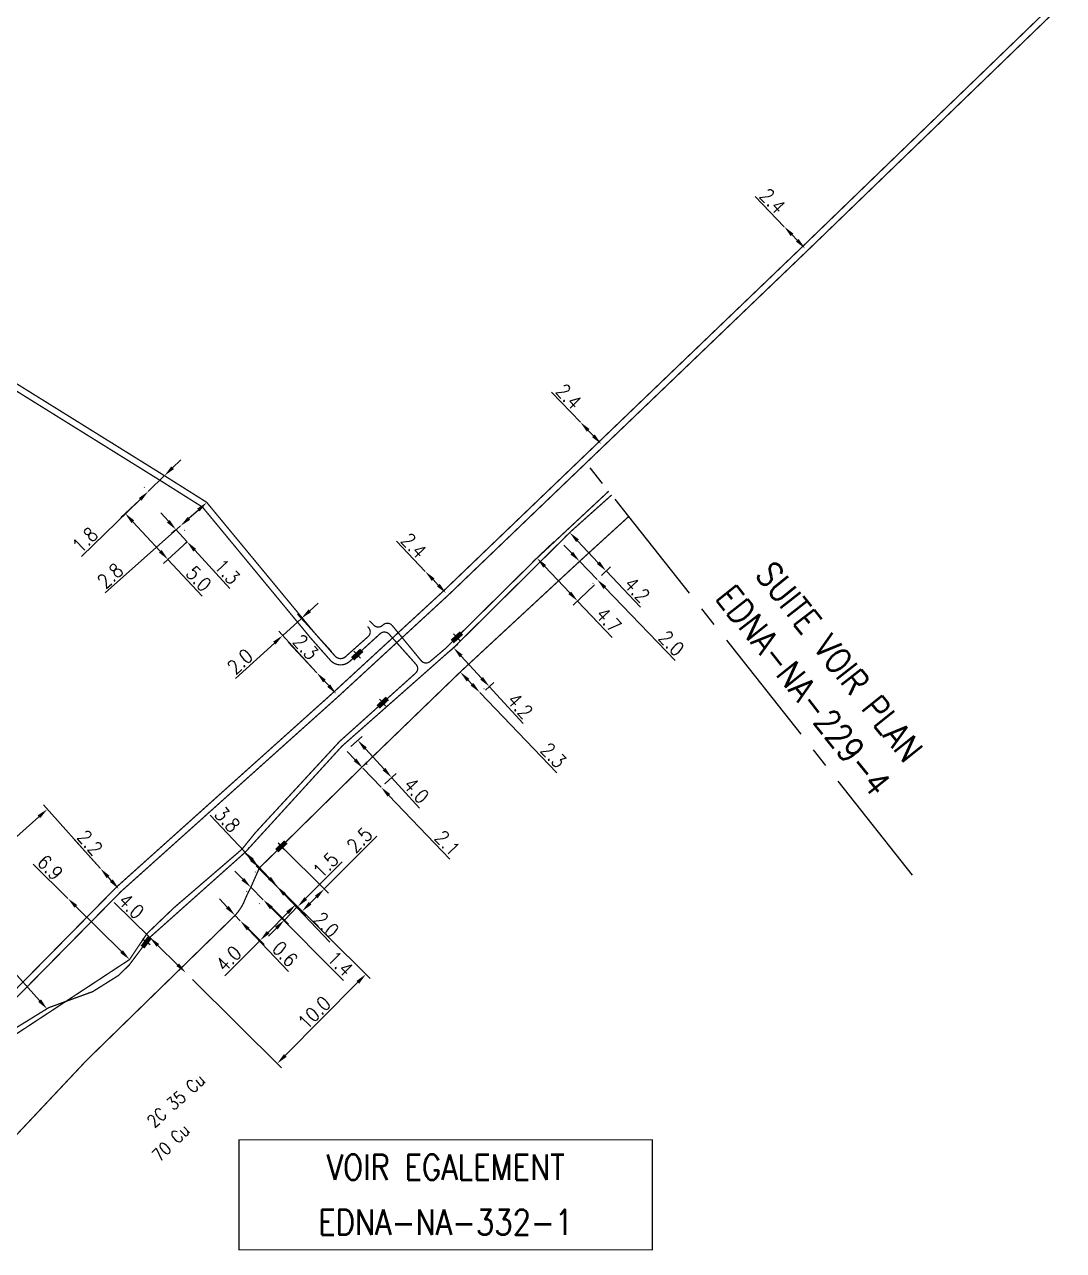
# Model space of a CAD drawing. Header units: millimetres. Extents: x 185000 to 186000, y 128000 to 129009.
# Drawn here: x 185370.4 to 185452.9, y 128294.4 to 128391.8 of the extents above; entities that cross this region are included whole.
import ezdxf
from ezdxf.enums import TextEntityAlignment as Align

# ---------------------------------------------------------------- set-up
doc = ezdxf.new("R2010")
doc.units = ezdxf.units.MM
doc.header["$PDMODE"] = 34
doc.linetypes.add('CENTER2', pattern=[28.575, 19.05, -3.175, 3.175, -3.175])
doc.layers.get('0').update_dxf_attribs({"linetype": 'CONTINUOUS'})
doc.layers.get('DEFPOINTS').update_dxf_attribs({"linetype": 'CONTINUOUS'})
for name, color, linetype in [('M_120', 5, 'M_ST_13'), ('M_300', 7, 'CONTINUOUS'), ('M_930', 7, 'CONTINUOUS')]:
    doc.layers.add(name, color=color, linetype=linetype)
doc.styles.get("Standard").update_dxf_attribs({"font": 'romans.shx', "width": 0.85})
doc.linetypes.add('M_ST_13', pattern='A,5,-0.3,["oo",Standard,S=1.5,R=0,X=0,Y=-0.5],-3', length=8.3)
doc.dimstyles.get("Standard").update_dxf_attribs({"dimtxt": 1.5, "dimasz": 1.2, "dimexe": 0.625, "dimexo": 0.625, "dimgap": 0.25, "dimtad": 1, "dimdec": 1, "dimzin": 0, "dimdsep": 46, "dimtxsty": 'Standard', "dimcen": -0.5, "dimadec": 0, "dimazin": 0, "dimtfac": 1, "dimtdec": 1, "dimtmove": 0, "dimatfit": 3, "dimfxl": 0, "dimtolj": 1, "dimtzin": 0, "dimarcsym": 0})

# ---------------------------------------------------------------- blocks, each defined once
blk = doc.blocks.new('*D121')
at = {"layer": 'DEFPOINTS', "color": 0, "linetype": 'Continuous', "transparency": 16777216}
for p in [(185404.947, 128340.347), (185406.506, 128338.725), (185406.526, 128338.745)]:
    blk.add_point(p, dxfattribs=at)
at = {"layer": 'M_120', "color": 0, "linetype": 'Continuous', "lineweight": -2, "transparency": 16777216}
for p, q in [((185405.285, 128340.672), (185405.305, 128340.691)), ((185405.591, 128339.718), (185405.902, 128339.393)), ((185406.844, 128339.05), (185406.864, 128339.07)), ((185406.526, 128338.745), (185412.655, 128332.37))]:
    blk.add_line(p, q, dxfattribs=at)
at = {"layer": 'M_120', "color": 0, "linetype": 'Continuous', "transparency": 16777216}
for points in [[(185405.699, 128339.822), (185405.482, 128339.614), (185404.967, 128340.367)], [(185406.011, 128339.497), (185405.794, 128339.289), (185406.526, 128338.745)]]:
    blk.add_solid(points, dxfattribs=at)
at = {"layer": 'M_120', "color": 0, "linetype": 'Continuous', "transparency": 16777216, "insert": (185412.372, 128333.747), "char_height": 1.125, "attachment_point": 5, "rotation": 313.87393}
blk.add_mtext('\\A1;2.3', dxfattribs=at)
blk = doc.blocks.new('*D122')
at = {"layer": 'DEFPOINTS', "color": 0, "linetype": 'Continuous', "transparency": 16777216}
for p in [(185414.473, 128349.184), (185415.839, 128347.722), (185415.861, 128347.744)]:
    blk.add_point(p, dxfattribs=at)
at = {"layer": 'M_120', "color": 0, "linetype": 'Continuous', "lineweight": -2, "transparency": 16777216}
for p, q in [((185413.826, 128349.811), (185413.202, 128350.459)), ((185414.135, 128348.859), (185414.113, 128348.837)), ((185414.451, 128349.163), (185415.839, 128347.722)), ((185415.523, 128347.418), (185415.501, 128347.397)), ((185416.463, 128347.074), (185422.042, 128341.284))]:
    blk.add_line(p, q, dxfattribs=at)
at = {"layer": 'M_120', "color": 0, "linetype": 'Continuous', "transparency": 16777216}
for points in [[(185413.934, 128349.915), (185413.718, 128349.707), (185414.451, 128349.163)], [(185416.571, 128347.178), (185416.355, 128346.97), (185415.839, 128347.722)]]:
    blk.add_solid(points, dxfattribs=at)
at = {"layer": 'M_120', "color": 0, "linetype": 'Continuous', "transparency": 16777216, "insert": (185421.757, 128342.66), "char_height": 1.125, "attachment_point": 5, "rotation": 313.93474}
blk.add_mtext('\\A1;2.0', dxfattribs=at)
blk = doc.blocks.new('*D123')
at = {"layer": 'DEFPOINTS', "color": 0, "linetype": 'Continuous', "transparency": 16777216}
for p in [(185397.186, 128332.698), (185398.636, 128331.179), (185398.679, 128331.22)]:
    blk.add_point(p, dxfattribs=at)
at = {"layer": 'M_120', "color": 0, "linetype": 'Continuous', "lineweight": -2, "transparency": 16777216}
for p, q in [((185396.608, 128333.39), (185395.986, 128334.041)), ((185397.229, 128332.739), (185398.679, 128331.22)), ((185397.525, 128333.022), (185397.568, 128333.063)), ((185398.975, 128331.502), (185399.018, 128331.543)), ((185399.3, 128330.569), (185404.138, 128325.498))]:
    blk.add_line(p, q, dxfattribs=at)
at = {"layer": 'M_120', "color": 0, "linetype": 'Continuous', "transparency": 16777216}
for points in [[(185396.716, 128333.494), (185396.499, 128333.287), (185397.229, 128332.739)], [(185399.408, 128330.672), (185399.191, 128330.465), (185398.679, 128331.22)]]:
    blk.add_solid(points, dxfattribs=at)
at = {"layer": 'M_120', "color": 0, "linetype": 'Continuous', "transparency": 16777216, "insert": (185403.954, 128326.777), "char_height": 1.125, "attachment_point": 5, "rotation": 313.65408}
blk.add_mtext('\\A1;2.1', dxfattribs=at)
blk = doc.blocks.new('*D124')
at = {"layer": 'DEFPOINTS', "color": 0, "linetype": 'Continuous', "transparency": 16777216}
for p in [(185389.023, 128324.811), (185390.387, 128323.348), (185390.401, 128323.361)]:
    blk.add_point(p, dxfattribs=at)
at = {"layer": 'M_120', "color": 0, "linetype": 'Continuous', "lineweight": -2, "transparency": 16777216}
for p, q in [((185388.389, 128325.45), (185387.769, 128326.102)), ((185388.683, 128324.488), (185388.669, 128324.475)), ((185389.009, 128324.798), (185390.387, 128323.348)), ((185390.061, 128323.038), (185390.047, 128323.025)), ((185391.007, 128322.696), (185394.606, 128318.91))]:
    blk.add_line(p, q, dxfattribs=at)
at = {"layer": 'M_120', "color": 0, "linetype": 'Continuous', "transparency": 16777216}
for points in [[(185388.498, 128325.553), (185388.28, 128325.347), (185389.009, 128324.798)], [(185391.116, 128322.799), (185390.898, 128322.592), (185390.387, 128323.348)]]:
    blk.add_solid(points, dxfattribs=at)
at = {"layer": 'M_120', "color": 0, "linetype": 'Continuous', "transparency": 16777216, "insert": (185394.33, 128320.288), "char_height": 1.125, "attachment_point": 5, "rotation": 313.54862}
blk.add_mtext('\\A1;2.0', dxfattribs=at)
blk = doc.blocks.new('*D125')
at = {"layer": 'DEFPOINTS', "color": 0, "linetype": 'Continuous', "transparency": 16777216}
for p in [(185390.188, 128327.075), (185388.427, 128325.301), (185392.403, 128321.355)]:
    blk.add_point(p, dxfattribs=at)
at = {"layer": 'M_120', "color": 0, "linetype": 'Continuous', "lineweight": -2, "transparency": 16777216}
for p, q in [((185394.164, 128323.13), (185398.335, 128327.333)), ((185390.521, 128326.745), (185394.497, 128322.8)), ((185388.76, 128324.97), (185392.736, 128321.025)), ((185393.037, 128321.994), (185393.53, 128322.491))]:
    blk.add_line(p, q, dxfattribs=at)
at = {"layer": 'M_120', "color": 0, "linetype": 'Continuous', "transparency": 16777216}
for points in [[(185393.424, 128322.597), (185393.637, 128322.385), (185394.164, 128323.13)], [(185392.931, 128322.1), (185393.144, 128321.888), (185392.403, 128321.355)]]:
    blk.add_solid(points, dxfattribs=at)
at = {"layer": 'M_120', "color": 0, "linetype": 'Continuous', "transparency": 16777216, "insert": (185396.965, 128327.017), "char_height": 1.125, "attachment_point": 5, "rotation": 45.22098}
blk.add_mtext('\\A1;2.5', dxfattribs=at)
blk = doc.blocks.new('*D126')
at = {"layer": 'DEFPOINTS', "color": 0, "linetype": 'Continuous', "transparency": 16777216}
for p in [(185390.521, 128323.236), (185391.885, 128321.882), (185387.703, 128320.396)]:
    blk.add_point(p, dxfattribs=at)
at = {"layer": 'M_120', "color": 0, "linetype": 'Continuous', "lineweight": -2, "transparency": 16777216}
for p, q in [((185390.853, 128322.906), (185392.218, 128321.552)), ((185391.251, 128321.243), (185389.701, 128319.681)), ((185388.036, 128320.066), (185389.4, 128318.712)), ((185389.068, 128319.043), (185386.268, 128316.221))]:
    blk.add_line(p, q, dxfattribs=at)
at = {"layer": 'M_120', "color": 0, "linetype": 'Continuous', "transparency": 16777216}
for points in [[(185391.145, 128321.349), (185391.358, 128321.137), (185391.885, 128321.882)], [(185389.595, 128319.787), (185389.808, 128319.576), (185389.068, 128319.043)]]:
    blk.add_solid(points, dxfattribs=at)
at = {"layer": 'M_120', "color": 0, "linetype": 'Continuous', "transparency": 16777216, "insert": (185386.573, 128317.593), "char_height": 1.125, "attachment_point": 5, "rotation": 45.22098}
blk.add_mtext('\\A1;4.0', dxfattribs=at)
blk = doc.blocks.new('*D127')
at = {"layer": 'DEFPOINTS', "color": 0, "linetype": 'Continuous', "transparency": 16777216}
for p in [(185387.083, 128321.035), (185387.494, 128320.597), (185387.498, 128320.601)]:
    blk.add_point(p, dxfattribs=at)
at = {"layer": 'M_120', "color": 0, "linetype": 'Continuous', "lineweight": -2, "transparency": 16777216}
for p, q in [((185386.458, 128321.682), (185385.837, 128322.333)), ((185386.744, 128320.711), (185386.74, 128320.707)), ((185387.08, 128321.031), (185387.494, 128320.597)), ((185387.159, 128320.277), (185387.155, 128320.273)), ((185388.115, 128319.946), (185391.324, 128316.584))]:
    blk.add_line(p, q, dxfattribs=at)
at = {"layer": 'M_120', "color": 0, "linetype": 'Continuous', "transparency": 16777216}
for points in [[(185386.567, 128321.786), (185386.35, 128321.578), (185387.08, 128321.031)], [(185388.224, 128320.049), (185388.007, 128319.842), (185387.494, 128320.597)]]:
    blk.add_solid(points, dxfattribs=at)
at = {"layer": 'M_120', "color": 0, "linetype": 'Continuous', "transparency": 16777216, "insert": (185391.045, 128317.962), "char_height": 1.125, "attachment_point": 5, "rotation": 313.65982}
blk.add_mtext('\\A1;0.6', dxfattribs=at)
blk = doc.blocks.new('*D128')
at = {"layer": 'DEFPOINTS', "color": 0, "linetype": 'Continuous', "transparency": 16777216}
for p in [(185390.401, 128323.361), (185389.345, 128322.297), (185392.051, 128321.724)]:
    blk.add_point(p, dxfattribs=at)
at = {"layer": 'M_120', "color": 0, "linetype": 'Continuous', "lineweight": -2, "transparency": 16777216}
for p, q in [((185392.685, 128322.363), (185395.594, 128325.294)), ((185390.734, 128323.031), (185392.384, 128321.394)), ((185389.677, 128321.966), (185391.328, 128320.329)), ((185390.995, 128320.659), (185392.051, 128321.724)), ((185390.361, 128320.02), (185389.727, 128319.381))]:
    blk.add_line(p, q, dxfattribs=at)
at = {"layer": 'M_120', "color": 0, "linetype": 'Continuous', "transparency": 16777216}
for points in [[(185392.579, 128322.468), (185392.792, 128322.257), (185392.051, 128321.724)], [(185390.254, 128320.126), (185390.467, 128319.915), (185390.995, 128320.659)]]:
    blk.add_solid(points, dxfattribs=at)
at = {"layer": 'M_120', "color": 0, "linetype": 'Continuous', "transparency": 16777216, "insert": (185394.272, 128325.027), "char_height": 1.125, "attachment_point": 5, "rotation": 45.22098}
blk.add_mtext('\\A1;1.5', dxfattribs=at)
blk = doc.blocks.new('*D129')
at = {"layer": 'DEFPOINTS', "color": 0, "linetype": 'Continuous', "transparency": 16777216}
for p in [(185388.357, 128323.288), (185389.319, 128322.271), (185389.345, 128322.297)]:
    blk.add_point(p, dxfattribs=at)
at = {"layer": 'M_120', "color": 0, "linetype": 'Continuous', "lineweight": -2, "transparency": 16777216}
for p, q in [((185387.696, 128323.9), (185387.06, 128324.538)), ((185388.024, 128322.958), (185387.999, 128322.932)), ((185388.331, 128323.263), (185389.319, 128322.271)), ((185389.013, 128321.966), (185388.987, 128321.94)), ((185389.954, 128321.633), (185395.702, 128315.863))]:
    blk.add_line(p, q, dxfattribs=at)
at = {"layer": 'M_120', "color": 0, "linetype": 'Continuous', "transparency": 16777216}
for points in [[(185387.802, 128324.006), (185387.589, 128323.795), (185388.331, 128323.263)], [(185390.06, 128321.739), (185389.848, 128321.528), (185389.319, 128322.271)]]:
    blk.add_solid(points, dxfattribs=at)
at = {"layer": 'M_120', "color": 0, "linetype": 'Continuous', "transparency": 16777216, "insert": (185395.427, 128317.203), "char_height": 1.125, "attachment_point": 5, "rotation": 314.8906}
blk.add_mtext('\\A1;1.4', dxfattribs=at)
blk = doc.blocks.new('*D130')
at = {"layer": 'DEFPOINTS', "color": 0, "linetype": 'Continuous', "transparency": 16777216}
for p in [(185387.814, 128326.089), (185390.43, 128323.332), (185390.42, 128323.323)]:
    blk.add_point(p, dxfattribs=at)
at = {"layer": 'M_120', "color": 0, "linetype": 'Continuous', "lineweight": -2, "transparency": 16777216}
for p, q in [((185387.824, 128326.098), (185385.098, 128328.991)), ((185388.155, 128326.411), (185388.165, 128326.42)), ((185389.812, 128323.987), (185388.441, 128325.443)), ((185390.761, 128323.645), (185390.771, 128323.654))]:
    blk.add_line(p, q, dxfattribs=at)
at = {"layer": 'M_120', "color": 0, "linetype": 'Continuous', "transparency": 16777216}
for points in [[(185388.55, 128325.546), (185388.332, 128325.34), (185387.824, 128326.098)], [(185389.922, 128324.09), (185389.703, 128323.885), (185390.43, 128323.332)]]:
    blk.add_solid(points, dxfattribs=at)
at = {"layer": 'M_120', "color": 0, "linetype": 'Continuous', "transparency": 16777216, "insert": (185386.46, 128328.64), "char_height": 1.125, "attachment_point": 5, "rotation": 313.292}
blk.add_mtext('\\A1;3.8', dxfattribs=at)
blk = doc.blocks.new('*D131')
at = {"layer": 'DEFPOINTS', "color": 0, "linetype": 'Continuous', "transparency": 16777216}
for p in [(185395.941, 128334.135), (185398.636, 128331.179), (185399.519, 128331.984)]:
    blk.add_point(p, dxfattribs=at)
at = {"layer": 'M_120', "color": 0, "linetype": 'Continuous', "lineweight": -2, "transparency": 16777216}
for p, q in [((185396.288, 128334.451), (185397.171, 128335.256)), ((185397.431, 128334.275), (185398.913, 128332.649)), ((185398.982, 128331.495), (185399.866, 128332.3)), ((185399.519, 128331.984), (185401.728, 128329.561))]:
    blk.add_line(p, q, dxfattribs=at)
at = {"layer": 'M_120', "color": 0, "linetype": 'Continuous', "transparency": 16777216}
for points in [[(185397.542, 128334.376), (185397.32, 128334.174), (185396.825, 128334.94)], [(185399.024, 128332.75), (185398.802, 128332.548), (185399.519, 128331.984)]]:
    blk.add_solid(points, dxfattribs=at)
at = {"layer": 'M_120', "color": 0, "linetype": 'Continuous', "transparency": 16777216, "insert": (185401.481, 128330.945), "char_height": 1.125, "attachment_point": 5, "rotation": 312.34554}
blk.add_mtext('\\A1;4.0', dxfattribs=at)
blk = doc.blocks.new('*D132')
at = {"layer": 'DEFPOINTS', "color": 0, "linetype": 'Continuous', "transparency": 16777216}
for p in [(185412.951, 128350.772), (185415.839, 128347.722), (185416.555, 128348.401)]:
    blk.add_point(p, dxfattribs=at)
at = {"layer": 'M_120', "color": 0, "linetype": 'Continuous', "lineweight": -2, "transparency": 16777216}
for p, q in [((185413.291, 128351.094), (185414.008, 128351.773)), ((185414.286, 128350.797), (185415.936, 128349.054)), ((185416.179, 128348.045), (185416.896, 128348.723)), ((185416.555, 128348.401), (185419.288, 128345.515))]:
    blk.add_line(p, q, dxfattribs=at)
at = {"layer": 'M_120', "color": 0, "linetype": 'Continuous', "transparency": 16777216}
for points in [[(185414.395, 128350.9), (185414.177, 128350.694), (185413.667, 128351.451)], [(185416.045, 128349.158), (185415.827, 128348.951), (185416.555, 128348.401)]]:
    blk.add_solid(points, dxfattribs=at)
at = {"layer": 'M_120', "color": 0, "linetype": 'Continuous', "transparency": 16777216, "insert": (185419.015, 128346.894), "char_height": 1.125, "attachment_point": 5, "rotation": 313.43747}
blk.add_mtext('\\A1;4.2', dxfattribs=at)
blk = doc.blocks.new('*D133')
at = {"layer": 'DEFPOINTS', "color": 0, "linetype": 'Continuous', "transparency": 16777216}
for p in [(185412.756, 128351.024), (185415.988, 128347.611), (185414.292, 128346.005)]:
    blk.add_point(p, dxfattribs=at)
at = {"layer": 'M_120', "color": 0, "linetype": 'Continuous', "lineweight": -2, "transparency": 16777216}
for p, q in [((185412.416, 128350.701), (185410.72, 128349.095)), ((185411.679, 128348.764), (185413.673, 128346.658)), ((185415.648, 128347.289), (185413.952, 128345.683)), ((185414.292, 128346.005), (185417.026, 128343.119))]:
    blk.add_line(p, q, dxfattribs=at)
at = {"layer": 'M_120', "color": 0, "linetype": 'Continuous', "transparency": 16777216}
for points in [[(185411.788, 128348.867), (185411.57, 128348.661), (185411.06, 128349.417)], [(185413.782, 128346.761), (185413.564, 128346.555), (185414.292, 128346.005)]]:
    blk.add_solid(points, dxfattribs=at)
at = {"layer": 'M_120', "color": 0, "linetype": 'Continuous', "transparency": 16777216, "insert": (185416.752, 128344.498), "char_height": 1.125, "attachment_point": 5, "rotation": 313.44341}
blk.add_mtext('\\A1;4.7', dxfattribs=at)
blk = doc.blocks.new('*D134')
at = {"layer": 'DEFPOINTS', "color": 0, "linetype": 'Continuous', "transparency": 16777216}
for p in [(185403.777, 128341.694), (185407.279, 128339.209), (185406.622, 128338.604)]:
    blk.add_point(p, dxfattribs=at)
at = {"layer": 'M_120', "color": 0, "linetype": 'Continuous', "lineweight": -2, "transparency": 16777216}
for p, q in [((185404.122, 128342.012), (185404.779, 128342.616)), ((185405.044, 128341.637), (185406.669, 128339.871)), ((185406.967, 128338.922), (185407.624, 128339.527)), ((185407.279, 128339.209), (185409.972, 128336.285))]:
    blk.add_line(p, q, dxfattribs=at)
at = {"layer": 'M_120', "color": 0, "linetype": 'Continuous', "transparency": 16777216}
for points in [[(185405.154, 128341.738), (185404.933, 128341.535), (185404.434, 128342.299)], [(185406.78, 128339.973), (185406.559, 128339.77), (185407.279, 128339.209)]]:
    blk.add_solid(points, dxfattribs=at)
at = {"layer": 'M_120', "color": 0, "linetype": 'Continuous', "transparency": 16777216, "insert": (185409.718, 128337.668), "char_height": 1.125, "attachment_point": 5, "rotation": 312.64085}
blk.add_mtext('\\A1;4.2', dxfattribs=at)
blk = doc.blocks.new('*D135')
at = {"layer": 'DEFPOINTS', "color": 0, "linetype": 'Continuous', "transparency": 16777216}
for p in [(185390.407, 128323.367), (185383.363, 128316.268), (185397.472, 128316.356)]:
    blk.add_point(p, dxfattribs=at)
at = {"layer": 'M_120', "color": 0, "linetype": 'Continuous', "lineweight": -2, "transparency": 16777216}
for p, q in [((185390.739, 128323.036), (185397.804, 128316.026)), ((185383.696, 128315.938), (185390.761, 128308.927)), ((185391.062, 128309.896), (185396.838, 128315.717))]:
    blk.add_line(p, q, dxfattribs=at)
at = {"layer": 'M_120', "color": 0, "linetype": 'Continuous', "transparency": 16777216}
for points in [[(185396.731, 128315.823), (185396.944, 128315.611), (185397.472, 128316.356)], [(185390.955, 128310.002), (185391.168, 128309.791), (185390.428, 128309.258)]]:
    blk.add_solid(points, dxfattribs=at)
at = {"layer": 'M_120', "color": 0, "linetype": 'Continuous', "transparency": 16777216, "insert": (185393.379, 128313.296), "char_height": 1.125, "attachment_point": 5, "rotation": 45.22098}
blk.add_mtext('\\A1;10.0', dxfattribs=at)
blk = doc.blocks.new('*D136')
at = {"layer": 'DEFPOINTS', "color": 0, "linetype": 'Continuous', "transparency": 16777216}
for p in [(185380.295, 128319.27), (185383.155, 128316.473), (185383.161, 128316.479)]:
    blk.add_point(p, dxfattribs=at)
at = {"layer": 'M_120', "color": 0, "linetype": 'Continuous', "lineweight": -2, "transparency": 16777216}
for p, q in [((185380.301, 128319.277), (185377.46, 128322.056)), ((185380.623, 128319.605), (185380.629, 128319.612)), ((185382.517, 128317.109), (185380.945, 128318.647)), ((185383.482, 128316.808), (185383.489, 128316.815))]:
    blk.add_line(p, q, dxfattribs=at)
at = {"layer": 'M_120', "color": 0, "linetype": 'Continuous', "transparency": 16777216}
for points in [[(185381.05, 128318.755), (185380.84, 128318.54), (185380.301, 128319.277)], [(185382.622, 128317.216), (185382.412, 128317.002), (185383.161, 128316.479)]]:
    blk.add_solid(points, dxfattribs=at)
at = {"layer": 'M_120', "color": 0, "linetype": 'Continuous', "transparency": 16777216, "insert": (185378.834, 128321.761), "char_height": 1.125, "attachment_point": 5, "rotation": 315.63028}
blk.add_mtext('\\A1;4.0', dxfattribs=at)
blk = doc.blocks.new('*D137')
at = {"layer": 'DEFPOINTS', "color": 0, "linetype": 'Continuous', "transparency": 16777216}
for p in [(185373.794, 128322.38), (185373.794, 128322.38), (185378.696, 128317.523)]:
    blk.add_point(p, dxfattribs=at)
at = {"layer": 'M_120', "color": 0, "linetype": 'Continuous', "lineweight": -2, "transparency": 16777216}
for p, q in [((185373.794, 128322.38), (185371.045, 128325.102)), ((185378.056, 128318.157), (185374.433, 128321.746))]:
    blk.add_line(p, q, dxfattribs=at)
at = {"layer": 'M_120', "color": 0, "linetype": 'Continuous', "transparency": 16777216}
for points in [[(185374.539, 128321.853), (185374.328, 128321.64), (185373.794, 128322.38)], [(185378.162, 128318.263), (185377.951, 128318.05), (185378.696, 128317.523)]]:
    blk.add_solid(points, dxfattribs=at)
at = {"layer": 'M_120', "color": 0, "linetype": 'Continuous', "transparency": 16777216, "insert": (185372.386, 128324.83), "char_height": 1.125, "attachment_point": 5, "rotation": 315.26867}
blk.add_mtext('\\A1;6.9', dxfattribs=at)
blk = doc.blocks.new('*D138')
at = {"layer": 'DEFPOINTS', "color": 0, "linetype": 'Continuous', "transparency": 16777216}
for p in [(185372.165, 128329.468), (185376.382, 128324.754), (185368.482, 128317.687)]:
    blk.add_point(p, dxfattribs=at)
at = {"layer": 'M_120', "color": 0, "linetype": 'Continuous', "lineweight": -2, "transparency": 16777216}
for p, q in [((185376.07, 128325.103), (185371.852, 128329.818)), ((185364.936, 128323.001), (185371.494, 128328.868)), ((185368.17, 128318.036), (185363.952, 128322.75))]:
    blk.add_line(p, q, dxfattribs=at)
at = {"layer": 'M_120', "color": 0, "linetype": 'Continuous', "transparency": 16777216}
for points in [[(185371.394, 128328.98), (185371.594, 128328.757), (185372.165, 128329.468)], [(185364.836, 128323.113), (185365.036, 128322.889), (185364.265, 128322.401)]]:
    blk.add_solid(points, dxfattribs=at)
at = {"layer": 'M_120', "color": 0, "linetype": 'Continuous', "transparency": 16777216, "insert": (185367.888, 128326.648), "char_height": 1.125, "attachment_point": 5, "rotation": 41.81526}
blk.add_mtext('\\A1;10.6', dxfattribs=at)
blk = doc.blocks.new('*D139')
at = {"layer": 'DEFPOINTS', "color": 0, "linetype": 'Continuous', "transparency": 16777216}
for p in [(185368.482, 128317.687), (185368.482, 128317.687), (185372.149, 128313.588)]:
    blk.add_point(p, dxfattribs=at)
at = {"layer": 'M_120', "color": 0, "linetype": 'Continuous', "lineweight": -2, "transparency": 16777216}
for p, q in [((185368.482, 128317.687), (185365.832, 128320.649)), ((185368.133, 128317.374), (185368.133, 128317.374)), ((185371.549, 128314.258), (185369.082, 128317.016)), ((185371.8, 128313.275), (185371.8, 128313.275))]:
    blk.add_line(p, q, dxfattribs=at)
at = {"layer": 'M_120', "color": 0, "linetype": 'Continuous', "transparency": 16777216}
for points in [[(185369.194, 128317.116), (185368.97, 128316.916), (185368.482, 128317.687)], [(185371.661, 128314.358), (185371.437, 128314.158), (185372.149, 128313.588)]]:
    blk.add_solid(points, dxfattribs=at)
at = {"layer": 'M_120', "color": 0, "linetype": 'Continuous', "transparency": 16777216, "insert": (185367.184, 128320.263), "char_height": 1.125, "attachment_point": 5, "rotation": 311.81526}
blk.add_mtext('\\A1;5.5', dxfattribs=at)
blk = doc.blocks.new('*D141')
at = {"layer": 'DEFPOINTS', "color": 0, "linetype": 'Continuous', "transparency": 16777216}
for p in [(185390.865, 128343.277), (185395.044, 128341.657), (185393.564, 128340.311)]:
    blk.add_point(p, dxfattribs=at)
at = {"layer": 'M_120', "color": 0, "linetype": 'Continuous', "lineweight": -2, "transparency": 16777216}
for p, q in [((185393.01, 128345.229), (185393.676, 128345.835)), ((185394.728, 128342.004), (185392.029, 128344.97)), ((185392.345, 128344.623), (185390.865, 128343.277)), ((185393.249, 128340.658), (185390.55, 128343.624)), ((185390.2, 128342.671), (185387.1, 128339.851))]:
    blk.add_line(p, q, dxfattribs=at)
at = {"layer": 'M_120', "color": 0, "linetype": 'Continuous', "transparency": 16777216}
for points in [[(185392.909, 128345.34), (185393.111, 128345.118), (185392.345, 128344.623)], [(185390.099, 128342.782), (185390.301, 128342.56), (185390.865, 128343.277)]]:
    blk.add_solid(points, dxfattribs=at)
at = {"layer": 'M_120', "color": 0, "linetype": 'Continuous', "transparency": 16777216, "insert": (185387.475, 128341.206), "char_height": 1.125, "attachment_point": 5, "rotation": 42.30093}
blk.add_mtext('\\A1;2.0', dxfattribs=at)
blk = doc.blocks.new('*D142')
at = {"layer": 'DEFPOINTS', "color": 0, "linetype": 'Continuous', "transparency": 16777216}
for p in [(185382.728, 128351.993), (185383.262, 128350.719), (185383.605, 128351.033)]:
    blk.add_point(p, dxfattribs=at)
at = {"layer": 'M_120', "color": 0, "linetype": 'Continuous', "lineweight": -2, "transparency": 16777216}
for p, q in [((185381.778, 128352.344), (185381.171, 128353.008)), ((185382.382, 128351.677), (185382.039, 128351.363)), ((185382.385, 128351.679), (185383.262, 128350.719)), ((185383.259, 128350.717), (185382.916, 128350.403)), ((185383.869, 128350.055), (185386.659, 128347.001))]:
    blk.add_line(p, q, dxfattribs=at)
at = {"layer": 'M_120', "color": 0, "linetype": 'Continuous', "transparency": 16777216}
for points in [[(185381.889, 128352.445), (185381.667, 128352.242), (185382.385, 128351.679)], [(185383.98, 128350.156), (185383.758, 128349.954), (185383.262, 128350.719)]]:
    blk.add_solid(points, dxfattribs=at)
at = {"layer": 'M_120', "color": 0, "linetype": 'Continuous', "transparency": 16777216, "insert": (185386.457, 128348.335), "char_height": 1.125, "attachment_point": 5, "rotation": 312.41768}
blk.add_mtext('\\A1;1.3', dxfattribs=at)
blk = doc.blocks.new('*D143')
at = {"layer": 'DEFPOINTS', "color": 0, "linetype": 'Continuous', "transparency": 16777216}
for p in [(185384.821, 128353.853), (185382.728, 128351.993), (185382.742, 128351.978)]:
    blk.add_point(p, dxfattribs=at)
at = {"layer": 'M_120', "color": 0, "linetype": 'Continuous', "lineweight": -2, "transparency": 16777216}
for p, q in [((185384.162, 128353.24), (185383.414, 128352.576)), ((185385.132, 128353.503), (185385.146, 128353.488)), ((185382.742, 128351.978), (185376.767, 128346.666)), ((185383.04, 128351.643), (185383.053, 128351.627))]:
    blk.add_line(p, q, dxfattribs=at)
at = {"layer": 'M_120', "color": 0, "linetype": 'Continuous', "transparency": 16777216}
for points in [[(185384.062, 128353.352), (185384.261, 128353.128), (185384.834, 128353.838)], [(185383.315, 128352.688), (185383.514, 128352.464), (185382.742, 128351.978)]]:
    blk.add_solid(points, dxfattribs=at)
at = {"layer": 'M_120', "color": 0, "linetype": 'Continuous', "transparency": 16777216, "insert": (185377.157, 128348.016), "char_height": 1.125, "attachment_point": 5, "rotation": 41.64058}
blk.add_mtext('\\A1;2.8', dxfattribs=at)
blk = doc.blocks.new('*D144')
at = {"layer": 'DEFPOINTS', "color": 0, "linetype": 'Continuous', "transparency": 16777216}
for p in [(185380.2, 128354.699), (185383.603, 128351.036), (185381.745, 128349.309)]:
    blk.add_point(p, dxfattribs=at)
at = {"layer": 'M_120', "color": 0, "linetype": 'Continuous', "lineweight": -2, "transparency": 16777216}
for p, q in [((185379.857, 128354.38), (185377.998, 128352.653)), ((185378.954, 128352.313), (185381.132, 128349.968)), ((185383.26, 128350.717), (185381.402, 128348.99)), ((185381.745, 128349.309), (185384.451, 128346.397))]:
    blk.add_line(p, q, dxfattribs=at)
at = {"layer": 'M_120', "color": 0, "linetype": 'Continuous', "transparency": 16777216}
for points in [[(185379.064, 128352.415), (185378.844, 128352.211), (185378.342, 128352.972)], [(185381.242, 128350.07), (185381.023, 128349.866), (185381.745, 128349.309)]]:
    blk.add_solid(points, dxfattribs=at)
at = {"layer": 'M_120', "color": 0, "linetype": 'Continuous', "transparency": 16777216, "insert": (185384.191, 128347.779), "char_height": 1.125, "attachment_point": 5, "rotation": 312.89585}
blk.add_mtext('\\A1;5.0', dxfattribs=at)
blk = doc.blocks.new('*D145')
at = {"layer": 'DEFPOINTS', "color": 0, "linetype": 'Continuous', "transparency": 16777216}
for p in [(185381.49, 128355.954), (185380.183, 128354.716), (185380.2, 128354.699)]:
    blk.add_point(p, dxfattribs=at)
at = {"layer": 'M_120', "color": 0, "linetype": 'Continuous', "lineweight": -2, "transparency": 16777216}
for p, q in [((185382.118, 128356.599), (185382.763, 128357.227)), ((185381.473, 128355.971), (185380.183, 128354.716)), ((185381.163, 128356.29), (185381.146, 128356.307)), ((185379.873, 128355.034), (185379.856, 128355.051)), ((185379.539, 128354.088), (185374.875, 128349.546))]:
    blk.add_line(p, q, dxfattribs=at)
at = {"layer": 'M_120', "color": 0, "linetype": 'Continuous', "transparency": 16777216}
for points in [[(185382.013, 128356.707), (185382.222, 128356.492), (185381.473, 128355.971)], [(185379.434, 128354.195), (185379.643, 128353.98), (185380.183, 128354.716)]]:
    blk.add_solid(points, dxfattribs=at)
at = {"layer": 'M_120', "color": 0, "linetype": 'Continuous', "transparency": 16777216, "insert": (185375.155, 128350.865), "char_height": 1.125, "attachment_point": 5, "rotation": 44.23942}
blk.add_mtext('\\A1;1.8', dxfattribs=at)
blk = doc.blocks.new('M_300_04')
at = {"color": 0, "linetype": 'Continuous'}
blk.add_line((0, 0.375), (0, -0.375), dxfattribs=at)
blk.add_solid([(-0.5, 0.188), (-0.5, -0.188), (0.5, 0.188), (0.5, -0.188)], dxfattribs=at)
at = {"color": 0, "linetype": 'Continuous', "width": 0.75, "flags": 3}
for tag, p in [('DEF_LEG', (0, -5)), ('DEF_COUP', (0.023, -7.005)), ('DEF_TYPE', (0, -9))]:
    blk.add_attdef(tag, text='', height=1.2, dxfattribs=at).set_placement(p, align=Align.MIDDLE)
blk = doc.blocks.new('*D412')
at = {"layer": 'DEFPOINTS', "color": 0, "linetype": 'Continuous', "transparency": 16777216}
for p in [(185376.382, 128324.754), (185376.382, 128324.754), (185377.854, 128323.119)]:
    blk.add_point(p, dxfattribs=at)
at = {"layer": 'M_120', "color": 0, "linetype": 'Continuous', "lineweight": -2, "transparency": 16777216}
for p, q in [((185376.382, 128324.754), (185374.189, 128327.191)), ((185377.252, 128323.788), (185376.984, 128324.085))]:
    blk.add_line(p, q, dxfattribs=at)
at = {"layer": 'M_120', "color": 0, "linetype": 'Continuous', "transparency": 16777216}
for points in [[(185377.096, 128324.185), (185376.873, 128323.985), (185376.382, 128324.754)], [(185377.363, 128323.888), (185377.141, 128323.687), (185377.854, 128323.119)]]:
    blk.add_solid(points, dxfattribs=at)
at = {"layer": 'M_120', "color": 0, "linetype": 'Continuous', "transparency": 16777216, "insert": (185375.542, 128326.809), "char_height": 1.125, "attachment_point": 5, "rotation": 311.98688}
blk.add_mtext('\\A1;2.2', dxfattribs=at)
blk = doc.blocks.new('*D413')
at = {"layer": 'DEFPOINTS', "color": 0, "linetype": 'Continuous', "transparency": 16777216}
for p in [(185393.564, 128340.311), (185393.564, 128340.311), (185395.13, 128338.626)]:
    blk.add_point(p, dxfattribs=at)
at = {"layer": 'M_120', "color": 0, "linetype": 'Continuous', "lineweight": -2, "transparency": 16777216}
for p, q in [((185393.564, 128340.311), (185391.333, 128342.713)), ((185394.517, 128339.285), (185394.177, 128339.652))]:
    blk.add_line(p, q, dxfattribs=at)
at = {"layer": 'M_120', "color": 0, "linetype": 'Continuous', "transparency": 16777216}
for points in [[(185394.287, 128339.754), (185394.067, 128339.55), (185393.564, 128340.311)], [(185394.627, 128339.387), (185394.407, 128339.183), (185395.13, 128338.626)]]:
    blk.add_solid(points, dxfattribs=at)
at = {"layer": 'M_120', "color": 0, "linetype": 'Continuous', "transparency": 16777216, "insert": (185392.692, 128342.352), "char_height": 1.125, "attachment_point": 5, "rotation": 312.88422}
blk.add_mtext('\\A1;2.3', dxfattribs=at)
blk = doc.blocks.new('*D414')
at = {"layer": 'DEFPOINTS', "color": 0, "linetype": 'Continuous', "transparency": 16777216}
for p in [(185402.192, 128348.359), (185402.192, 128348.359), (185403.848, 128346.622)]:
    blk.add_point(p, dxfattribs=at)
at = {"layer": 'M_120', "color": 0, "linetype": 'Continuous', "lineweight": -2, "transparency": 16777216}
for p, q in [((185402.192, 128348.359), (185399.899, 128350.765)), ((185403.227, 128347.273), (185402.813, 128347.708))]:
    blk.add_line(p, q, dxfattribs=at)
at = {"layer": 'M_120', "color": 0, "linetype": 'Continuous', "transparency": 16777216}
for points in [[(185402.921, 128347.811), (185402.704, 128347.604), (185402.192, 128348.359)], [(185403.335, 128347.377), (185403.118, 128347.17), (185403.848, 128346.622)]]:
    blk.add_solid(points, dxfattribs=at)
at = {"layer": 'M_120', "color": 0, "linetype": 'Continuous', "transparency": 16777216, "insert": (185401.278, 128350.405), "char_height": 1.125, "attachment_point": 5, "rotation": 313.62465}
blk.add_mtext('\\A1;2.4', dxfattribs=at)
blk = doc.blocks.new('*D415')
at = {"layer": 'DEFPOINTS', "color": 0, "linetype": 'Continuous', "transparency": 16777216}
for p in [(185414.511, 128360.216), (185414.511, 128360.216), (185416.172, 128358.484)]:
    blk.add_point(p, dxfattribs=at)
at = {"layer": 'M_120', "color": 0, "linetype": 'Continuous', "lineweight": -2, "transparency": 16777216}
for p, q in [((185414.511, 128360.216), (185412.21, 128362.615)), ((185415.549, 128359.134), (185415.134, 128359.567))]:
    blk.add_line(p, q, dxfattribs=at)
at = {"layer": 'M_120', "color": 0, "linetype": 'Continuous', "transparency": 16777216}
for points in [[(185415.242, 128359.671), (185415.025, 128359.463), (185414.511, 128360.216)], [(185415.657, 128359.238), (185415.441, 128359.03), (185416.172, 128358.484)]]:
    blk.add_solid(points, dxfattribs=at)
at = {"layer": 'M_120', "color": 0, "linetype": 'Continuous', "transparency": 16777216, "insert": (185413.59, 128362.26), "char_height": 1.125, "attachment_point": 5, "rotation": 313.80907}
blk.add_mtext('\\A1;2.4', dxfattribs=at)
blk = doc.blocks.new('*D416')
at = {"layer": 'DEFPOINTS', "color": 0, "linetype": 'Continuous', "transparency": 16777216}
for p in [(185430.708, 128375.754), (185430.708, 128375.754), (185432.369, 128374.022)]:
    blk.add_point(p, dxfattribs=at)
at = {"layer": 'M_120', "color": 0, "linetype": 'Continuous', "lineweight": -2, "transparency": 16777216}
for p, q in [((185430.708, 128375.754), (185428.406, 128378.152)), ((185431.746, 128374.671), (185431.331, 128375.104))]:
    blk.add_line(p, q, dxfattribs=at)
at = {"layer": 'M_120', "color": 0, "linetype": 'Continuous', "transparency": 16777216}
for points in [[(185431.439, 128375.208), (185431.223, 128375), (185430.708, 128375.754)], [(185431.855, 128374.775), (185431.638, 128374.568), (185432.369, 128374.022)]]:
    blk.add_solid(points, dxfattribs=at)
at = {"layer": 'M_120', "color": 0, "linetype": 'Continuous', "transparency": 16777216, "insert": (185429.787, 128377.797), "char_height": 1.125, "attachment_point": 5, "rotation": 313.81475}
blk.add_mtext('\\A1;2.4', dxfattribs=at)

msp = doc.modelspace()

# ---------------------------------------------------------------- linework, layer by layer
at = {"layer": 'M_120'}
for points in [[(185452.846, 128393.463, 0.1, 0.1, 0), (185432.543, 128373.842, 0.1, 0.1, 0), (185416.345, 128358.304, 0.1, 0.1, 0), (185404.003, 128346.464, 0.1, 0.1, 0), (185402.932, 128345.478, 0.1, 0.1, 0), (185395.298, 128338.441, 0.1, 0.1, 0), (185378.027, 128322.938, 0.1, 0.1, 0), (185366.472, 128311.209, 0.1, 0.1, 0.036849), (185366.425, 128311.153, 0.1, 0.1, 0), (185363.292, 128306.862, 0.1, 0.1, 0), (185362.059, 128305.178, 0.1, 0.1, -0.084405), (185361.938, 128305.062, 0.1, 0.1, 0), (185357.464, 128301.989, 0.1, 0.1, 0), (185356.979, 128301.602, 0.1, 0.1, 0), (185356.213, 128301.19, 0.1, 0.1, 0), (185355.412, 128300.944, 0.1, 0.1, 0), (185354.535, 128300.854, 0.1, 0.1, 0), (185349.436, 128301.304, 0.1, 0.1, 0), (185342.932, 128305.267, 0.1, 0.1, 0), (185339.096, 128308.701, 0.1, 0.1, 0), (185331.6, 128313.569, 0, 0, 0)], [(185452.498, 128393.823, 0.1, 0.1, 0), (185432.196, 128374.202, 0.1, 0.1, 0), (185415.999, 128358.665, 0.1, 0.1, 0), (185403.66, 128346.828, 0.1, 0.1, 0), (185402.594, 128345.845, 0.1, 0.1, 0), (185394.961, 128338.811, 0.1, 0.1, 0), (185377.681, 128323.3, 0.1, 0.1, 0), (185366.09, 128311.534, 0.1, 0.1, 0.036849), (185366.043, 128311.478, 0.1, 0.1, 0), (185362.887, 128307.158, 0.1, 0.1, 0), (185361.697, 128305.537, 0.1, 0.1, -0.084405), (185361.577, 128305.42, 0.1, 0.1, 0), (185357.179, 128302.4, 0.1, 0.1, 0), (185357.167, 128302.392, 0.1, 0.1, 0), (185356.702, 128302.021, 0.1, 0.1, 0), (185356.02, 128301.654, 0.1, 0.1, 0), (185355.312, 128301.436, 0.1, 0.1, 0), (185354.532, 128301.357, 0.1, 0.1, 0), (185354.532, 128301.357, 0.1, 0.1, 0), (185349.596, 128301.792, 0.1, 0.1, 0), (185343.232, 128305.67, 0.1, 0.1, 0), (185339.401, 128309.099, 0.1, 0.1, 0), (185331.872, 128313.989, 0, 0, 0)], [(185363.59, 128307.593, 0.1, 0.1, 0), (185378.696, 128317.523, 0.1, 0.1, 0), (185380.068, 128319.573, 0.1, 0.1, 0), (185382.247, 128321.658, 0.1, 0.1, 0), (185387.632, 128326.294, 0.1, 0.1, 0), (185388.69, 128327.601, 0.1, 0.1, 0), (185395.382, 128334.85, 0.1, 0.1, 0), (185398.813, 128337.934, 0.1, 0.1, 0), (185401.417, 128340.274, 0.1, 0.1, 0.413136), (185401.456, 128340.978, 0.1, 0.1, 0), (185399.316, 128343.377, 0.1, 0.1, 0.417019), (185398.606, 128343.414, 0.1, 0.1, 0), (185396.782, 128341.755, 0.1, 0.1, 0), (185396.229, 128341.251, 0.1, 0.1, -0.430983), (185394.65, 128341.301, 0.1, 0.1, 0), (185393.093, 128343.058, 0.1, 0.1, 0), (185384.487, 128353.473, 0.1, 0.1, 0), (185381.224, 128355.531, 0.1, 0.1, 0), (185357.913, 128370.032, 0.1, 0.1, 0)], [(185416.77, 128354.741, 0.1, 0.1, 0), (185411.06, 128349.417, 0.1, 0.1, 0), (185404.701, 128343.129, 0.1, 0.1, 0), (185403.841, 128342.278, 0.1, 0.1, 0), (185402.573, 128341.203, 0.1, 0.1, -0.418507), (185401.864, 128341.267, 0.1, 0.1, 0), (185399.536, 128344.095, 0.1, 0.1, 0.400252), (185398.846, 128344.12, 0.1, 0.1, 0), (185398.787, 128344.067, 0.1, 0.1, -0.4314), (185398.063, 128344.132, 0.1, 0.1, 0), (185397.757, 128344.438, 0, 0, 0)], [(185367.146, 128310.533, 0.1, 0.1, 0), (185372.267, 128313.695, 0.1, 0.1, 0), (185375.775, 128314.975, 0.1, 0.1, 0), (185377.827, 128316.265, 0.1, 0.1, 0), (185378.682, 128317.105, 0.1, 0.1, 0), (185380.027, 128318.909, 0.1, 0.1, 0), (185380.301, 128319.277, 0.1, 0.1, 0), (185387.887, 128326.05, 0.1, 0.1, 0), (185395.572, 128334.476, 0.1, 0.1, 0), (185404.565, 128342.42, 0.1, 0.1, 0), (185404.565, 128342.42, 0.1, 0.1, 0), (185413.763, 128351.541, 0.1, 0.1, 0), (185417.006, 128354.442, 0, 0, 0)], [(185367.397, 128301.127, 0.1, 0.1, 0), (185375.281, 128309.515, 0.1, 0.1, 0), (185387.08, 128321.031, 0.1, 0.1, 0.072436), (185387.748, 128322.003, 0.1, 0.1, -0.027558), (185388.331, 128323.263, 0.1, 0.1, 0), (185389.009, 128324.798, 0.1, 0.1, 0), (185390.754, 128326.514, 0.1, 0.1, 0), (185397.171, 128332.825, 0.1, 0.1, 0), (185404.967, 128340.367, 0.1, 0.1, 0), (185414.451, 128349.163, 0.1, 0.1, 0), (185418.361, 128352.729, 0, 0, 0)]]:
    msp.add_lwpolyline(points, format="xyseb", dxfattribs=at)
at = {"layer": 'M_120', "const_width": 0.1, "flags": 128}
msp.add_lwpolyline([(185347.087, 128372.738), (185347.005, 128371.693, 0.425445), (185347.483, 128371.154), (185351.141, 128371.005), (185358.072, 128370.523), (185381.49, 128355.954), (185384.821, 128353.853), (185393.473, 128343.383), (185395.024, 128341.633, 0.436912), (185395.884, 128341.614), (185397.648, 128343.183, 0.413912), (185397.689, 128343.888), (185397.603, 128343.985)], format="xyb", dxfattribs=at)
at = {"layer": 'M_930', "linetype": 'CENTER2', "ltscale": 0.5, "flags": 128}
msp.add_lwpolyline([(185440.909, 128324.224), (185418.361, 128352.729), (185417.006, 128354.442), (185416.77, 128354.741), (185415.209, 128356.668)], dxfattribs=at)
at = {"layer": 'M_930', "const_width": 0.1}
msp.add_lwpolyline([(185387.39, 128303.196), (185420.232, 128303.196), (185420.232, 128294.455), (185387.39, 128294.455)], close=True, dxfattribs=at)

# ---------------------------------------------------------------- block references
at = {"layer": 'M_300'}
for p, rotation in [((185404.701, 128343.129), 43.0444645531819), ((185396.782, 128341.755), 43.0444645531819), ((185398.812, 128337.933), 43.0444645531819), ((185390.754, 128326.514), 43.0444645531819), ((185380.027, 128318.909), 233.2842442135966)]:
    msp.add_blockref('M_300_04', p, dxfattribs=dict(at, rotation=rotation))

# ---------------------------------------------------------------- texts
at = {"layer": 'M_120', "width": 0.85}
for s, rotation, p in [('2C 35 Cu', 41.67056, (185382.386, 128306.322)), ('70 Cu', 44.58758, (185381.976, 128302.977))]:
    msp.add_text(s, height=1, rotation=rotation, dxfattribs=at).set_placement(p, align=Align.MIDDLE)
at = {"layer": 'M_930', "width": 0.85}
for s, p in [('SUITE VOIR PLAN', (185434.312, 128340.538)), ('EDNA-NA-229-4', (185431.457, 128338.279))]:
    msp.add_text(s, height=2, rotation=308.34395, dxfattribs=at).set_placement(p, align=Align.CENTER)
for s, p in [('VOIR EGALEMENT', (185403.811, 128300.025)), ('EDNA-NA-332-1', (185403.811, 128295.651))]:
    msp.add_text(s, height=2, dxfattribs=at).set_placement(p, align=Align.CENTER)

# ---------------------------------------------------------------- dimensions: what is measured, and where the dimension line sits
at = {"layer": 'M_120', "linetype": 'Continuous'}
for base, p1, p2, angle, picture, middle, dimtype in [((185430.708, 128375.754), (185432.369, 128374.022), (185430.708, 128375.754), 313.81475, '*D416', (185429.246, 128377.278), 160), ((185414.511, 128360.216), (185416.172, 128358.484), (185414.511, 128360.216), 313.80907, '*D415', (185413.049, 128361.74), 160), ((185380.183, 128354.716), (185381.49, 128355.954), (185380.2, 128354.699), 224.23942, '*D145', (185375.678, 128350.328), 161), ((185381.745, 128349.309), (185380.2, 128354.699), (185383.603, 128351.036), 312.89585, '*D144', (185383.641, 128347.268), 161), ((185382.742, 128351.978), (185384.821, 128353.853), (185382.728, 128351.993), 221.64058, '*D143', (185377.656, 128347.456), 161), ((185383.262, 128350.719), (185382.728, 128351.993), (185383.605, 128351.033), 312.41768, '*D142', (185385.903, 128347.829), 161), ((185402.192, 128348.359), (185403.848, 128346.622), (185402.192, 128348.359), 313.62465, '*D414', (185400.735, 128349.888), 160), ((185416.555, 128348.401), (185412.951, 128350.772), (185415.839, 128347.722), 313.43747, '*D132', (185418.471, 128346.378), 161), ((185414.292, 128346.005), (185412.756, 128351.024), (185415.988, 128347.611), 313.44341, '*D133', (185416.208, 128343.982), 161), ((185415.839, 128347.722), (185414.473, 128349.184), (185415.861, 128347.744), 313.93474, '*D122', (185421.217, 128342.14), 161), ((185390.865, 128343.277), (185395.044, 128341.657), (185393.564, 128340.311), 222.30093, '*D141', (185387.98, 128340.652), 161), ((185393.564, 128340.311), (185395.13, 128338.626), (185393.564, 128340.311), 312.88422, '*D413', (185392.143, 128341.842), 160), ((185407.279, 128339.209), (185403.777, 128341.694), (185406.622, 128338.604), 312.64085, '*D134', (185409.166, 128337.16), 161), ((185406.5262, 128338.7447), (185404.9466, 128340.3473), (185406.506, 128338.7253), 313.87393, '*D121', (185411.8309, 128333.2272), 161), ((185399.519, 128331.984), (185395.941, 128334.135), (185398.636, 128331.179), 312.34554, '*D131', (185400.927, 128330.44), 161), ((185398.679, 128331.22), (185397.186, 128332.698), (185398.636, 128331.179), 313.65408, '*D123', (185403.411, 128326.259), 161), ((185372.165, 128329.468), (185368.482, 128317.687), (185376.382, 128324.754), 41.81526, '*D138', (185368.388, 128326.089), 161), ((185390.43, 128323.332), (185387.814, 128326.089), (185390.42, 128323.323), 313.292, '*D130', (185385.914, 128328.126), 161), ((185392.403, 128321.355), (185390.188, 128327.075), (185388.427, 128325.301), 225.22098, '*D125', (185397.497, 128326.489), 161), ((185376.382, 128324.754), (185377.854, 128323.119), (185376.382, 128324.754), 311.98688, '*D412', (185374.985, 128326.307), 160), ((185392.051, 128321.724), (185389.345, 128322.297), (185390.401, 128323.361), 45.22098, '*D128', (185394.805, 128324.498), 161), ((185373.794, 128322.38), (185378.696, 128317.523), (185373.794, 128322.38), 135.26867, '*D137', (185371.858, 128324.297), 161), ((185390.387, 128323.348), (185389.023, 128324.811), (185390.401, 128323.361), 313.54862, '*D124', (185393.787, 128319.772), 161), ((185389.319, 128322.271), (185388.357, 128323.288), (185389.345, 128322.297), 314.8906, '*D129', (185394.895, 128316.673), 161), ((185397.472, 128316.356), (185383.363, 128316.268), (185390.407, 128323.367), 45.22098, '*D135', (185393.911, 128312.768), 161), ((185383.161, 128316.479), (185380.295, 128319.27), (185383.155, 128316.473), 315.63028, '*D136', (185378.31, 128321.225), 161), ((185391.885, 128321.882), (185387.703, 128320.396), (185390.521, 128323.236), 45.22098, '*D126', (185387.105, 128317.065), 161), ((185368.482, 128317.687), (185372.149, 128313.588), (185368.482, 128317.687), 131.81526, '*D139', (185366.625, 128319.763), 161), ((185387.494, 128320.597), (185387.083, 128321.035), (185387.498, 128320.601), 313.65982, '*D127', (185390.502, 128317.444), 161)]:
    dim = msp.add_linear_dim(base=base, p1=p1, p2=p2, angle=angle, dimstyle='Standard', override={"dimscale": 0.75}, dxfattribs=at)
    dim.commit()
    dim.dimension.update_dxf_attribs({"geometry": picture, "text_midpoint": middle, "dimtype": dimtype})

doc.saveas('drawing.dxf')
